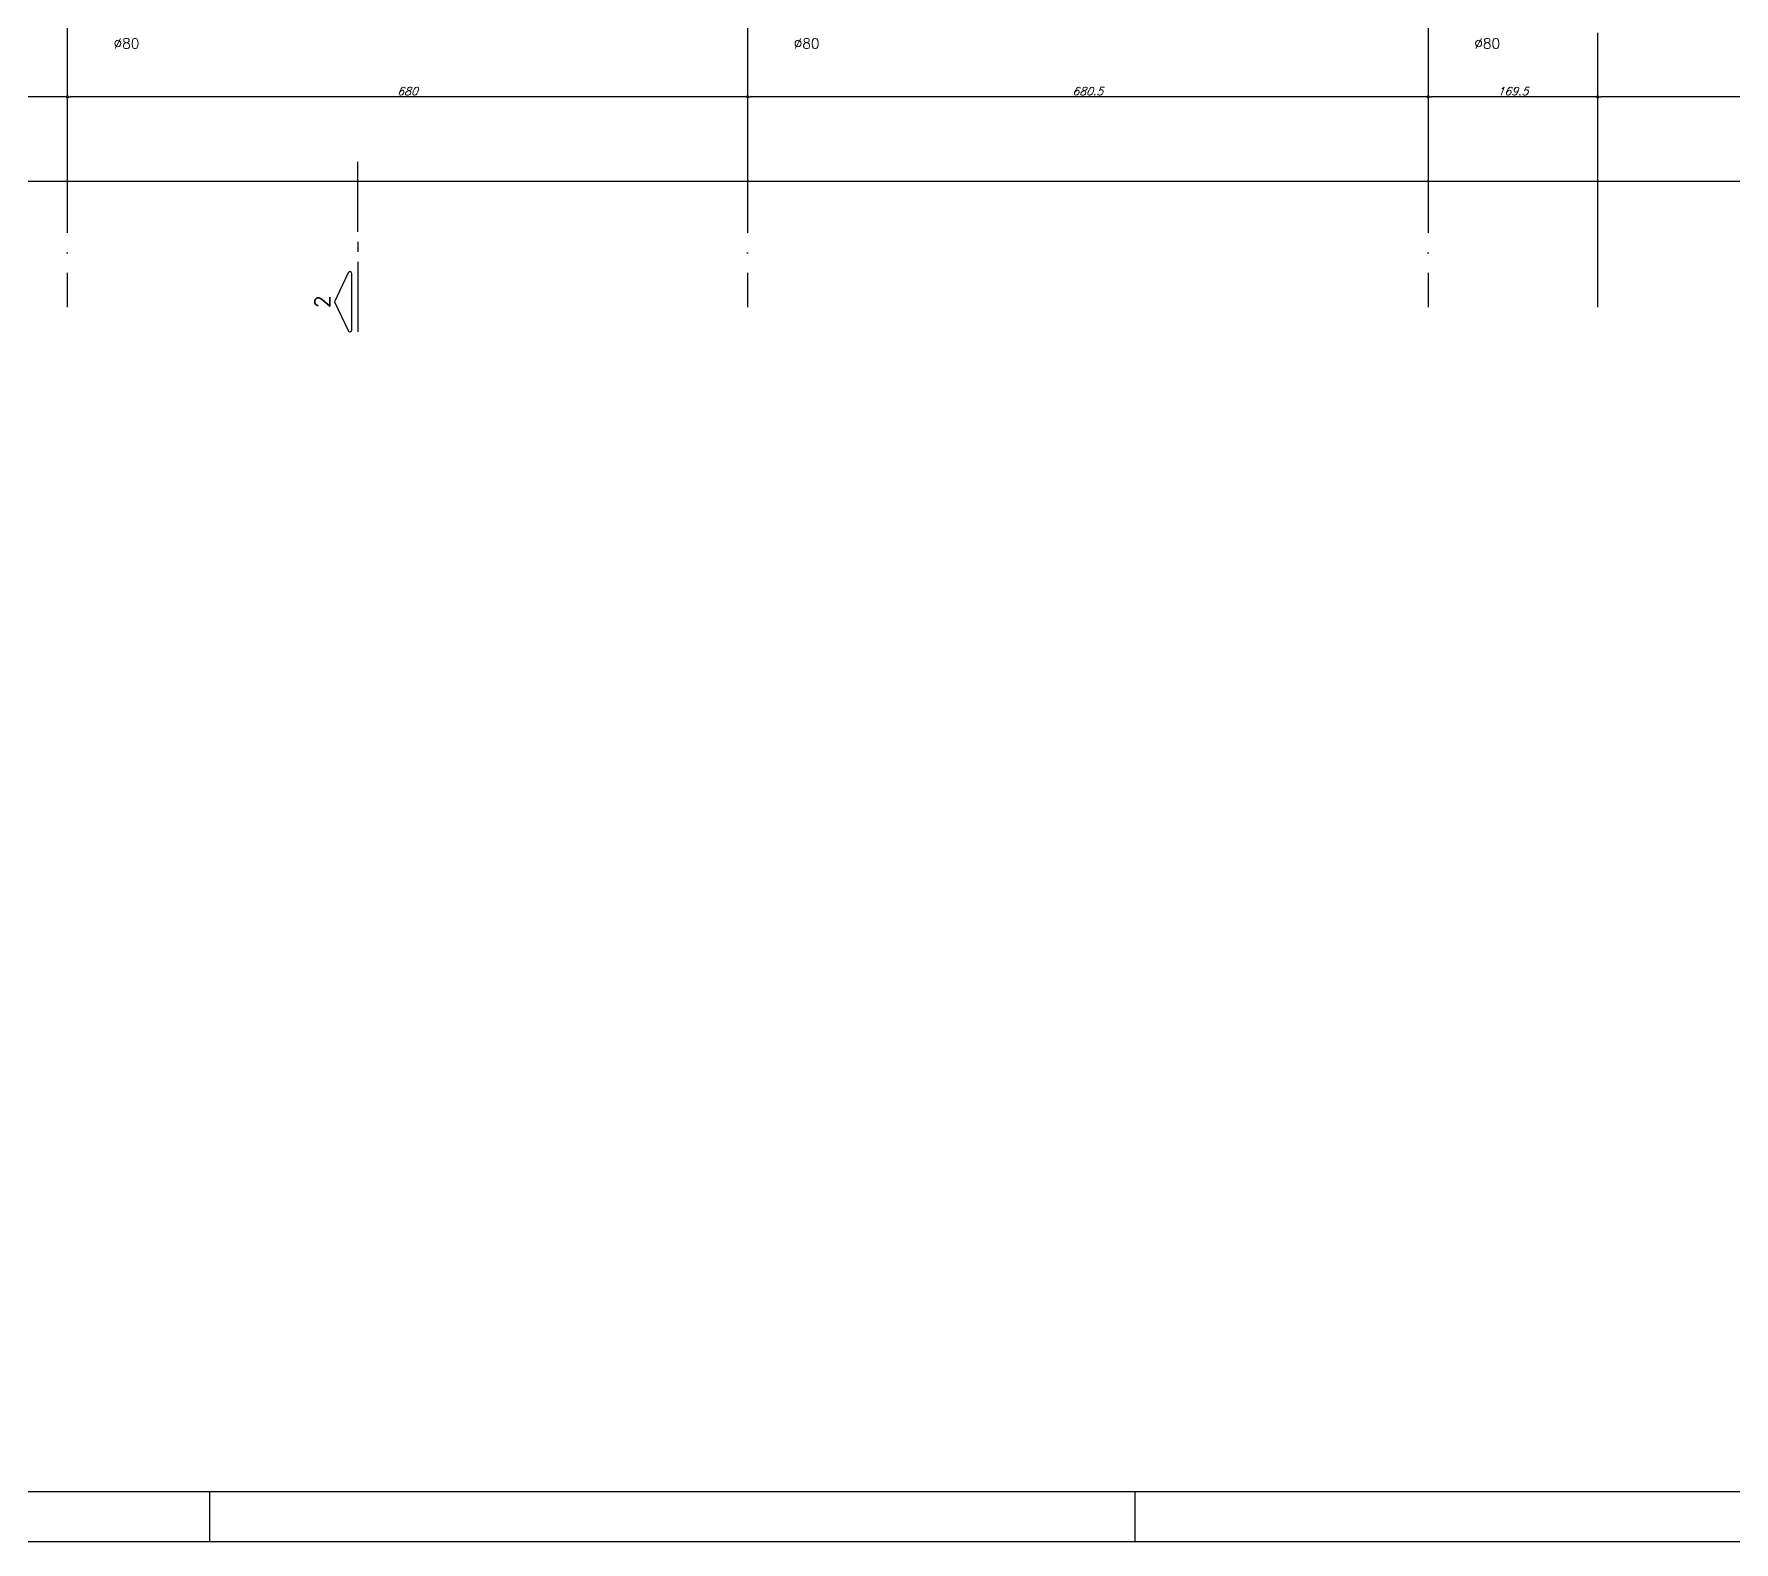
# Model space of a CAD drawing. Extents: x -4723 to 4922, y -2048 to 2452.
# Drawn here: x -2653 to -954, y -2048 to -541 of the extents above; entities that cross this region are included whole.
import ezdxf
from ezdxf.enums import TextEntityAlignment as Align

# ---------------------------------------------------------------- set-up
doc = ezdxf.new("R2010")
doc.units = 0
doc.header["$LTSCALE"] = 50
doc.header["$MEASUREMENT"] = 0
doc.linetypes.add('EIXO', pattern=[6.8, 6, -0.4, 0, -0.4])
doc.layers.get('0').update_dxf_attribs({"linetype": 'CONTINUOUS'})
doc.layers.get('DEFPOINTS').update_dxf_attribs({"linetype": 'CONTINUOUS'})
for name, color, linetype in [('F-CORTE-INDICAÇÃO', 4, 'CONTINUOUS'), ('F-COTAS', 106, 'CONTINUOUS'), ('F-EIXO', 12, 'EIXO'), ('F-MARGEM', 1, 'CONTINUOUS'), ('F-PILARES-DIM', 172, 'CONTINUOUS'), ('F-TEXTO', 6, 'CONTINUOUS')]:
    doc.layers.add(name, color=color, linetype=linetype)
doc.styles.add('CP-TEXT-INCL', font='simplex.shx', dxfattribs={"oblique": 20})
doc.styles.add('MCP', font='simplex.shx')
doc.styles.add('ROMANS', font='simplex.shx')
doc.dimstyles.new('CP-COTAS-50', dxfattribs={"dimscale": 0.64, "dimtxt": 12.5, "dimasz": 5, "dimexe": 5, "dimexo": 5, "dimgap": 2.5, "dimtad": 1, "dimdec": 1, "dimdsep": 46, "dimtxsty": 'CP-TEXT-INCL', "dimblk1": 'DOT', "dimblk2": 'DOT', "dimsah": 1, "dimcen": 9, "dimclrd": 256, "dimclre": 256, "dimclrt": 256, "dimadec": 0, "dimazin": 0, "dimtfac": 1, "dimtdec": 1, "dimtmove": 2, "dimatfit": 3, "dimldrblk": 'DOT', "dimfxl": 0, "dimtolj": 1, "dimarcsym": 0})

# ---------------------------------------------------------------- blocks, each defined once
blk = doc.blocks.new('*U11')
at = {"layer": 'F-CORTE-INDICAÇÃO'}
for p, q in [((-100, 0), (-170, 0)), ((-80, 0), (-90, 0)), ((-70, 0), (0, 0))]:
    blk.add_line(p, q, dxfattribs=at)
blk.add_lwpolyline([(-112, 6, 0.802585), (-111.2, 9.8), (-140, 23.3), (-168.8, 9.8, 0.802585), (-168, 6)], format="xyb", close=True, dxfattribs=at)
at = {"layer": 'F-CORTE-INDICAÇÃO', "style": 'ROMANS'}
blk.add_attdef('CORTE', text='', height=15, dxfattribs=at).set_placement((-140, 35.8), align=Align.MIDDLE_CENTER)
at = {"layer": 'F-CORTE-INDICAÇÃO', "color": 2, "style": 'ROMANS'}
blk.add_attdef('FOLHA', text='', height=12, dxfattribs=at).set_placement((-140, -10), align=Align.MIDDLE_CENTER)
blk = doc.blocks.new('*U162')
at = {"layer": 'F-EIXO'}
blk.add_line((0, 0), (0, -2755), dxfattribs=at)
at = {"layer": 'F-TEXTO', "style": 'ROMANS'}
blk.add_attdef('EIXO', text='', height=17.5, rotation=360, dxfattribs=at).set_placement((0, 28.2072), align=Align.MIDDLE_CENTER)
blk = doc.blocks.new('*U173')
at = {"layer": 'F-EIXO'}
blk.add_line((0, 0), (0, -2755), dxfattribs=at)
at = {"layer": 'F-TEXTO', "style": 'ROMANS'}
blk.add_attdef('EIXO', text='', height=17.5, rotation=360, dxfattribs=at).set_placement((0, 28.2072), align=Align.MIDDLE_CENTER)
blk = doc.blocks.new('*U180')
at = {"layer": 'F-EIXO'}
blk.add_line((0, 0), (0, -2655), dxfattribs=at)
at = {"layer": 'F-TEXTO', "style": 'ROMANS'}
blk.add_attdef('EIXO', text='', height=17.5, rotation=360, dxfattribs=at).set_placement((0, 28.2), align=Align.MIDDLE_CENTER)
blk = doc.blocks.new('*U179')
at = {"layer": 'F-EIXO'}
blk.add_line((0, 0), (0, -2755), dxfattribs=at)
at = {"layer": 'F-TEXTO', "style": 'ROMANS'}
blk.add_attdef('EIXO', text='', height=17.5, rotation=360, dxfattribs=at).set_placement((0, 28.2072), align=Align.MIDDLE_CENTER)
blk = doc.blocks.new('A0-4L_900')
at = {"layer": 'F-MARGEM', "color": 2}
for p, q in [((44.9, 1), (44.9, 0)), ((63.4, 1), (63.4, 0))]:
    blk.add_line(p, q, dxfattribs=at)
blk.add_lwpolyline([(0, 0), (0, 90), (192.9, 90), (192.9, 0)], close=True, dxfattribs=at)
at = {"layer": 'F-MARGEM', "color": 7}
blk.add_lwpolyline([(2.5, 89), (191.9, 89), (191.9, 1), (2.5, 1)], close=True, dxfattribs=at)
blk = doc.blocks.new('_DOT')
at = {"color": 0, "linetype": 'ByBlock'}
blk.add_line((-0.5, 0), (-1, 0), dxfattribs=at)
at = {"color": 0, "linetype": 'ByBlock', "const_width": 0.5}
blk.add_lwpolyline([(-0.25, 0, 1), (0.25, 0, 1)], format="xyb", close=True, dxfattribs=at)
blk = doc.blocks.new('*D196')
at = {"layer": 'DEFPOINTS', "color": 0, "linetype": 'Continuous', "transparency": 16777216}
for p in [(-3490, -415.5), (3259.5, -415.5), (3259.5, -687.9)]:
    blk.add_point(p, dxfattribs=at)
at = {"layer": 'F-COTAS', "linetype": 'Continuous', "lineweight": -2, "transparency": 16777216}
for p, q in [((-3490, -418.7), (-3490, -691.1)), ((3259.5, -418.7), (3259.5, -691.1)), ((-3486.8, -687.9), (3256.3, -687.9))]:
    blk.add_line(p, q, dxfattribs=at)
at = {"layer": 'F-COTAS', "linetype": 'Continuous', "lineweight": -2, "transparency": 16777216, "xscale": 3.2, "yscale": 3.2, "zscale": 3.2, "rotation": 180}
blk.add_blockref('_DOT', (-3490, -687.9), dxfattribs=at)
at = {"layer": 'F-COTAS', "linetype": 'Continuous', "lineweight": -2, "transparency": 16777216, "xscale": 3.2, "yscale": 3.2, "zscale": 3.2}
blk.add_blockref('_DOT', (3259.5, -687.9), dxfattribs=at)
at = {"layer": 'F-COTAS', "linetype": 'Continuous', "transparency": 16777216, "insert": (-115.2, -682.3), "char_height": 8, "attachment_point": 5, "style": 'CP-TEXT-INCL'}
blk.add_mtext('\\A1;6749.5', dxfattribs=at)
blk = doc.blocks.new('*D214')
at = {"layer": 'DEFPOINTS', "color": 0, "linetype": 'Continuous', "transparency": 16777216}
for p in [(-1090, -603.5), (-1090, -603.5), (-709.5, -603.5)]:
    blk.add_point(p, dxfattribs=at)
at = {"layer": 'F-COTAS', "linetype": 'Continuous', "lineweight": -2, "transparency": 16777216}
blk.add_line((-712.7, -603.5), (-1086.8, -603.5), dxfattribs=at)
at = {"layer": 'F-COTAS', "linetype": 'Continuous', "lineweight": -2, "transparency": 16777216, "xscale": 3.2, "yscale": 3.2, "zscale": 3.2, "rotation": 180}
blk.add_blockref('_DOT', (-1090, -603.5), dxfattribs=at)
at = {"layer": 'F-COTAS', "linetype": 'Continuous', "lineweight": -2, "transparency": 16777216, "xscale": 3.2, "yscale": 3.2, "zscale": 3.2}
blk.add_blockref('_DOT', (-709.5, -603.5), dxfattribs=at)
at = {"layer": 'F-COTAS', "linetype": 'Continuous', "transparency": 16777216, "insert": (-899.8, -597.9), "char_height": 8, "attachment_point": 5, "style": 'CP-TEXT-INCL'}
blk.add_mtext('\\A1;380.5', dxfattribs=at)
blk = doc.blocks.new('*D215')
at = {"layer": 'DEFPOINTS', "color": 0, "linetype": 'Continuous', "transparency": 16777216}
for p in [(-1259.5, -603.5), (-1259.5, -603.5), (-1090, -603.5)]:
    blk.add_point(p, dxfattribs=at)
at = {"layer": 'F-COTAS', "linetype": 'Continuous', "lineweight": -2, "transparency": 16777216}
blk.add_line((-1093.2, -603.5), (-1256.3, -603.5), dxfattribs=at)
at = {"layer": 'F-COTAS', "linetype": 'Continuous', "lineweight": -2, "transparency": 16777216, "xscale": 3.2, "yscale": 3.2, "zscale": 3.2, "rotation": 180}
blk.add_blockref('_DOT', (-1259.5, -603.5), dxfattribs=at)
at = {"layer": 'F-COTAS', "linetype": 'Continuous', "lineweight": -2, "transparency": 16777216, "xscale": 3.2, "yscale": 3.2, "zscale": 3.2}
blk.add_blockref('_DOT', (-1090, -603.5), dxfattribs=at)
at = {"layer": 'F-COTAS', "linetype": 'Continuous', "transparency": 16777216, "insert": (-1174.8, -597.9), "char_height": 8, "attachment_point": 5, "style": 'CP-TEXT-INCL'}
blk.add_mtext('\\A1;169.5', dxfattribs=at)
blk = doc.blocks.new('*D216')
at = {"layer": 'DEFPOINTS', "color": 0, "linetype": 'Continuous', "transparency": 16777216}
for p in [(-1940, -603.5), (-1940, -603.5), (-1259.5, -603.5)]:
    blk.add_point(p, dxfattribs=at)
at = {"layer": 'F-COTAS', "linetype": 'Continuous', "lineweight": -2, "transparency": 16777216}
blk.add_line((-1262.7, -603.5), (-1936.8, -603.5), dxfattribs=at)
at = {"layer": 'F-COTAS', "linetype": 'Continuous', "lineweight": -2, "transparency": 16777216, "xscale": 3.2, "yscale": 3.2, "zscale": 3.2, "rotation": 180}
blk.add_blockref('_DOT', (-1940, -603.5), dxfattribs=at)
at = {"layer": 'F-COTAS', "linetype": 'Continuous', "lineweight": -2, "transparency": 16777216, "xscale": 3.2, "yscale": 3.2, "zscale": 3.2}
blk.add_blockref('_DOT', (-1259.5, -603.5), dxfattribs=at)
at = {"layer": 'F-COTAS', "linetype": 'Continuous', "transparency": 16777216, "insert": (-1599.8, -597.9), "char_height": 8, "attachment_point": 5, "style": 'CP-TEXT-INCL'}
blk.add_mtext('\\A1;680.5', dxfattribs=at)
blk = doc.blocks.new('*D217')
at = {"layer": 'DEFPOINTS', "color": 0, "linetype": 'Continuous', "transparency": 16777216}
for p in [(-2620, -603.5), (-2620, -603.5), (-1940, -603.5)]:
    blk.add_point(p, dxfattribs=at)
at = {"layer": 'F-COTAS', "linetype": 'Continuous', "lineweight": -2, "transparency": 16777216}
blk.add_line((-1943.2, -603.5), (-2616.8, -603.5), dxfattribs=at)
at = {"layer": 'F-COTAS', "linetype": 'Continuous', "lineweight": -2, "transparency": 16777216, "xscale": 3.2, "yscale": 3.2, "zscale": 3.2, "rotation": 180}
blk.add_blockref('_DOT', (-2620, -603.5), dxfattribs=at)
at = {"layer": 'F-COTAS', "linetype": 'Continuous', "lineweight": -2, "transparency": 16777216, "xscale": 3.2, "yscale": 3.2, "zscale": 3.2}
blk.add_blockref('_DOT', (-1940, -603.5), dxfattribs=at)
at = {"layer": 'F-COTAS', "linetype": 'Continuous', "transparency": 16777216, "insert": (-2280, -597.9), "char_height": 8, "attachment_point": 5, "style": 'CP-TEXT-INCL'}
blk.add_mtext('\\A1;680', dxfattribs=at)
blk = doc.blocks.new('*D218')
at = {"layer": 'DEFPOINTS', "color": 0, "linetype": 'Continuous', "transparency": 16777216}
for p in [(-3300, -603.5), (-3300, -603.5), (-2620, -603.5)]:
    blk.add_point(p, dxfattribs=at)
at = {"layer": 'F-COTAS', "linetype": 'Continuous', "lineweight": -2, "transparency": 16777216}
blk.add_line((-2623.2, -603.5), (-3296.8, -603.5), dxfattribs=at)
at = {"layer": 'F-COTAS', "linetype": 'Continuous', "lineweight": -2, "transparency": 16777216, "xscale": 3.2, "yscale": 3.2, "zscale": 3.2, "rotation": 180}
blk.add_blockref('_DOT', (-3300, -603.5), dxfattribs=at)
at = {"layer": 'F-COTAS', "linetype": 'Continuous', "lineweight": -2, "transparency": 16777216, "xscale": 3.2, "yscale": 3.2, "zscale": 3.2}
blk.add_blockref('_DOT', (-2620, -603.5), dxfattribs=at)
at = {"layer": 'F-COTAS', "linetype": 'Continuous', "transparency": 16777216, "insert": (-2960, -597.9), "char_height": 8, "attachment_point": 5, "style": 'CP-TEXT-INCL'}
blk.add_mtext('\\A1;680', dxfattribs=at)

msp = doc.modelspace()

# ---------------------------------------------------------------- block references
at = {"layer": 'F-CORTE-INDICAÇÃO', "linetype": 'Continuous'}
ref = msp.add_blockref('*U11', (-2329.421, -668.267), dxfattribs=dict(at, rotation=90))
ref.add_attrib('CORTE', '2', dxfattribs={"height": 15, "rotation": 90, "style": 'ROMANS'}).set_placement((-2365.184, -808.267), align=Align.MIDDLE_CENTER)
at = {"layer": 'F-EIXO', "linetype": 'Continuous'}
for name, p in [('*U173', (-2620, 1941.357)), ('*U162', (-1940, 1941.357)), ('*U179', (-1259.5, 1941.357)), ('*U180', (-1090, 1841.357))]:
    msp.add_blockref(name, p, dxfattribs=at)
at = {"layer": 'F-MARGEM', "linetype": 'Continuous', "xscale": 50, "yscale": 50, "zscale": 50}
msp.add_blockref('A0-4L_900', (-4722.805, -2048.155), dxfattribs=at)

# ---------------------------------------------------------------- texts
at = {"layer": 'F-PILARES-DIM', "linetype": 'Continuous', "style": 'MCP'}
for p in [(-2573.75, -555.125), (-1893.75, -555.125), (-1213.25, -555.125)]:
    msp.add_text('%%c80', height=10, dxfattribs=at).set_placement(p)

# ---------------------------------------------------------------- dimensions: what is measured, and where the dimension line sits
at = {"layer": 'F-COTAS', "linetype": 'Continuous'}
for base, p1, p2, picture, middle in [((3259.5, -687.899), (-3490, -415.5), (3259.5, -415.5), '*D196', (-115.25, -682.299)), ((-3300, -603.482), (-2620, -603.482), (-3300, -603.482), '*D218', (-2960, -597.882)), ((-2620, -603.482), (-1940, -603.482), (-2620, -603.482), '*D217', (-2280, -597.882)), ((-1940, -603.482), (-1259.5, -603.482), (-1940, -603.482), '*D216', (-1599.75, -597.882)), ((-1259.5, -603.482), (-1090, -603.482), (-1259.5, -603.482), '*D215', (-1174.75, -597.882)), ((-1090, -603.482), (-709.5, -603.482), (-1090, -603.482), '*D214', (-899.75, -597.882))]:
    dim = msp.add_linear_dim(base=base, p1=p1, p2=p2, dimstyle='CP-COTAS-50', dxfattribs=at)
    dim.commit()
    dim.dimension.update_dxf_attribs({"geometry": picture, "text_midpoint": middle})

doc.saveas('drawing.dxf')
